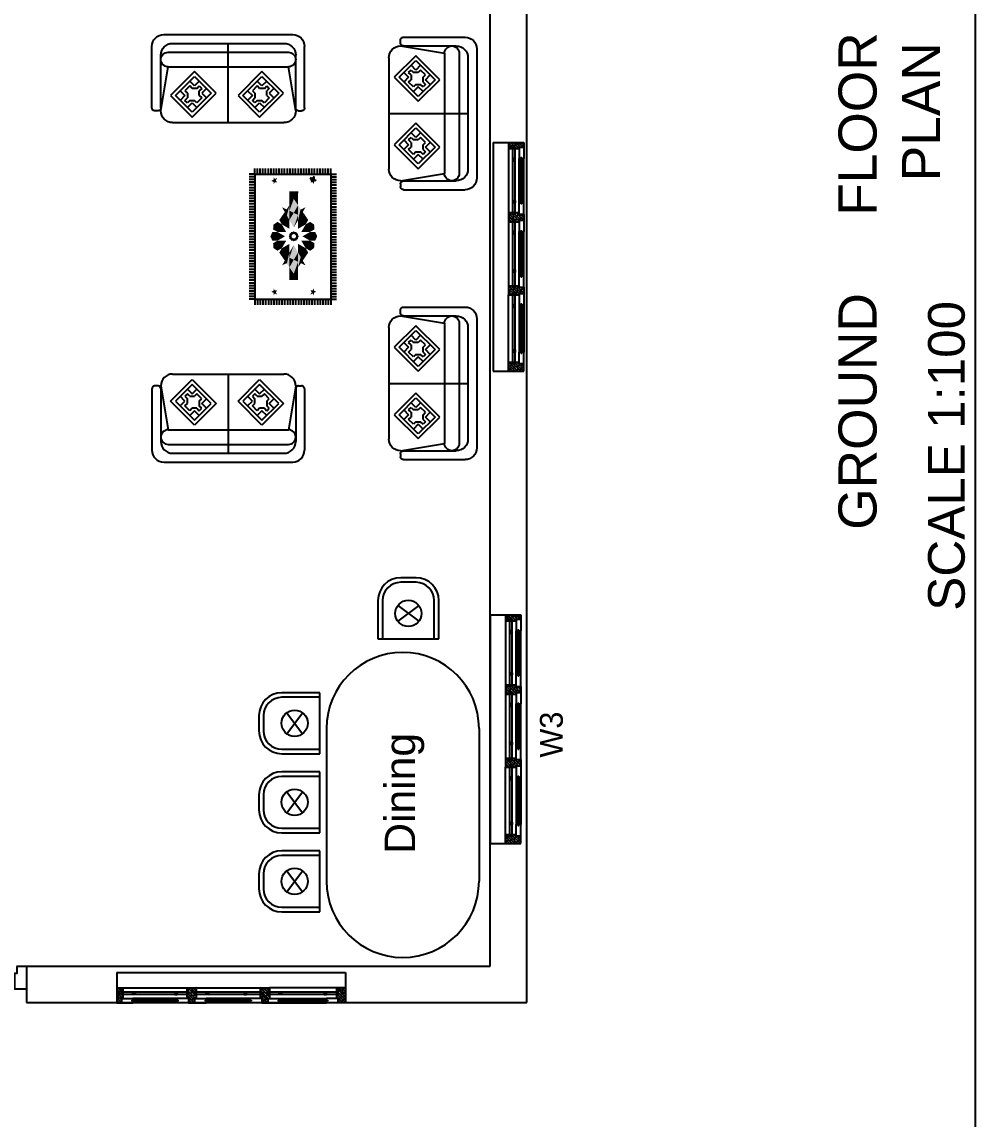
# Model space of a CAD drawing. Extents: x -4409 to 83729, y -39415 to 28842.
# Drawn here: x 13557 to 19807, y -33771 to -26578 of the extents above; entities that cross this region are included whole.
import ezdxf

# ---------------------------------------------------------------- set-up
doc = ezdxf.new("R2010")
doc.units = 0
doc.layers.get('0').update_dxf_attribs({"linetype": 'CONTINUOUS'})
for name, color, linetype in [('12_TEXT', 54, 'CONTINUOUS'), ('1_WALL', 7, 'CONTINUOUS'), ('4_JOINERY', 217, 'CONTINUOUS'), ('FUR', 47, 'CONTINUOUS'), ('FURN', 9, 'CONTINUOUS'), ('FURNITURE', 5, 'CONTINUOUS'), ('GROVE', 187, 'CONTINUOUS'), ('HATCH', 8, 'CONTINUOUS'), ('SSA_TEXT', 52, 'CONTINUOUS'), ('TEXT', 7, 'CONTINUOUS'), ('WALL', 1, 'CONTINUOUS'), ('WALLS', 2, 'CONTINUOUS'), ('WWW_CADBLOCKSFREE_COM', 7, 'CONTINUOUS')]:
    doc.layers.add(name, color=color, linetype=linetype)
doc.styles.add('1-100', font='txt', dxfattribs={"height": 24})
doc.styles.add('1TO50', font='arial.ttf', dxfattribs={"height": 125})
doc.styles.get("Standard").update_dxf_attribs({"font": 'arial.ttf'})

# ---------------------------------------------------------------- blocks, each defined once
blk = doc.blocks.new('*X55')
at = {"layer": 'SSA_TEXT', "linetype": 'CONTINUOUS', "style": '1TO50'}
for s, p in [('FLOOR', (19161.8, -27848.8)), ('PLAN', (19578.5, -27622.6)), ('GROUND', (19161.8, -29907.6))]:
    blk.add_text(s, height=250, rotation=90, dxfattribs=at).set_placement(p)
blk = doc.blocks.new('A$C2A1E377A')
at = {"layer": 'FURNITURE'}
for p, q in [((-0.5588, 0.762), (0.5588, 0.762)), ((-0.4826, 0.6858), (0.4826, 0.6858)), ((0, 0), (0, 0.6858)), ((-0.6604, 0.127), (-0.6604, 0.6604)), ((-0.5842, 0.127), (-0.5842, 0.5842)), ((-0.5207, 0.6096), (0.5207, 0.6096)), ((0.5842, 0.127), (0.5842, 0.5842)), ((0.6604, 0.127), (0.6604, 0.6604)), ((-0.5842, 0.1016), (-0.5207, 0.4826)), ((-0.5207, 0.4826), (0.5207, 0.4826)), ((0.5842, 0.1016), (0.5207, 0.4826)), ((-0.6096, 0.1016), (-0.635, 0.1016)), ((0.6096, 0.1016), (0.635, 0.1016)), ((-0.4826, 0), (0.4826, 0))]:
    blk.add_line(p, q, dxfattribs=at)
for points in [[(-0.6604, 0.6604), (-0.6584, 0.6802), (-0.6527, 0.6993), (-0.6433, 0.7168), (-0.6306, 0.7322), (-0.6152, 0.7449), (-0.5977, 0.7543), (-0.5786, 0.76), (-0.5588, 0.762)], [(0.5588, 0.762), (0.5786, 0.76), (0.5977, 0.7543), (0.6152, 0.7449), (0.6306, 0.7322), (0.6433, 0.7168), (0.6527, 0.6993), (0.6584, 0.6802), (0.6604, 0.6604)], [(-0.5842, 0.5842), (-0.5822, 0.604), (-0.5765, 0.6231), (-0.5671, 0.6406), (-0.5544, 0.656), (-0.539, 0.6687), (-0.5215, 0.6781), (-0.5024, 0.6838), (-0.4826, 0.6858)], [(0.4826, 0.6858), (0.5024, 0.6838), (0.5215, 0.6781), (0.539, 0.6687), (0.5544, 0.656), (0.5671, 0.6406), (0.5765, 0.6231), (0.5822, 0.604), (0.5842, 0.5842)], [(-0.5842, 0.5461), (-0.583, 0.5585), (-0.5794, 0.5704), (-0.5735, 0.5814), (-0.5656, 0.591), (-0.556, 0.5989), (-0.545, 0.6048), (-0.5331, 0.6084), (-0.5207, 0.6096)], [(0.5207, 0.6096), (0.5331, 0.6084), (0.545, 0.6048), (0.556, 0.5989), (0.5656, 0.591), (0.5735, 0.5814), (0.5794, 0.5704), (0.583, 0.5585), (0.5842, 0.5461)], [(-0.5207, 0.4826), (-0.5331, 0.4838), (-0.545, 0.4874), (-0.556, 0.4933), (-0.5656, 0.5012), (-0.5735, 0.5108), (-0.5794, 0.5218), (-0.583, 0.5337), (-0.5842, 0.5461)], [(0.5842, 0.5461), (0.583, 0.5337), (0.5794, 0.5218), (0.5735, 0.5108), (0.5656, 0.5012), (0.556, 0.4933), (0.545, 0.4874), (0.5331, 0.4838), (0.5207, 0.4826)], [(-0.635, 0.1016), (-0.64, 0.1021), (-0.6447, 0.1035), (-0.6491, 0.1059), (-0.653, 0.109), (-0.6561, 0.1129), (-0.6585, 0.1173), (-0.6599, 0.122), (-0.6604, 0.127)], [(-0.5842, 0.127), (-0.5847, 0.122), (-0.5861, 0.1173), (-0.5885, 0.1129), (-0.5916, 0.109), (-0.5955, 0.1059), (-0.5999, 0.1035), (-0.6046, 0.1021), (-0.6096, 0.1016)], [(-0.4826, 0), (-0.5024, 0.002), (-0.5215, 0.0077), (-0.539, 0.0171), (-0.5544, 0.0298), (-0.5671, 0.0452), (-0.5765, 0.0627), (-0.5822, 0.0818), (-0.5842, 0.1016)], [(0.5842, 0.1016), (0.5822, 0.0818), (0.5765, 0.0627), (0.5671, 0.0452), (0.5544, 0.0298), (0.539, 0.0171), (0.5215, 0.0077), (0.5024, 0.002), (0.4826, 0)], [(0.6096, 0.1016), (0.6046, 0.1021), (0.5999, 0.1035), (0.5955, 0.1059), (0.5916, 0.109), (0.5885, 0.1129), (0.5861, 0.1173), (0.5847, 0.122), (0.5842, 0.127)], [(0.6604, 0.127), (0.6599, 0.122), (0.6585, 0.1173), (0.6561, 0.1129), (0.653, 0.109), (0.6491, 0.1059), (0.6447, 0.1035), (0.64, 0.1021), (0.635, 0.1016)]]:
    blk.add_lwpolyline(points, dxfattribs=at)
blk = doc.blocks.new('A$C53E83560')
at = {"layer": 'FURN', "color": 39}
for p, q in [((-0.3335, 0.3172), (-0.375, 0.2757)), ((-0.3128, 0.2965), (-0.3335, 0.3172)), ((-0.2713, 0.2965), (-0.3128, 0.2965)), ((-0.2713, 0.2965), (-0.2505, 0.3172)), ((-0.2505, 0.3172), (-0.2298, 0.2965)), ((-0.2298, 0.2965), (-0.2505, 0.2757)), ((0.2507, 0.3172), (0.2092, 0.2757)), ((0.2714, 0.2965), (0.2507, 0.3172)), ((0.3129, 0.2965), (0.2714, 0.2965)), ((0.3129, 0.2965), (0.3337, 0.3172)), ((0.3337, 0.3172), (0.3544, 0.2965)), ((0.3544, 0.2965), (0.3337, 0.2757)), ((-0.375, 0.2757), (-0.3542, 0.255)), ((-0.375, 0.1928), (-0.3542, 0.2135)), ((-0.3542, 0.172), (-0.375, 0.1928)), ((-0.3542, 0.255), (-0.3542, 0.2135)), ((-0.3335, 0.1928), (-0.3542, 0.172)), ((-0.3335, 0.1928), (-0.292, 0.1928)), ((-0.2713, 0.172), (-0.292, 0.1928)), ((-0.2298, 0.2135), (-0.2713, 0.172)), ((-0.2505, 0.2342), (-0.2505, 0.2757)), ((-0.2505, 0.2342), (-0.2298, 0.2135)), ((0.2092, 0.2757), (0.23, 0.255)), ((0.2092, 0.1928), (0.23, 0.2135)), ((0.23, 0.172), (0.2092, 0.1928)), ((0.23, 0.255), (0.23, 0.2135)), ((0.2507, 0.1928), (0.23, 0.172)), ((0.2507, 0.1928), (0.2922, 0.1928)), ((0.3129, 0.172), (0.2922, 0.1928)), ((0.3544, 0.2135), (0.3129, 0.172)), ((0.3337, 0.2342), (0.3337, 0.2757)), ((0.3337, 0.2342), (0.3544, 0.2135))]:
    blk.add_line(p, q, dxfattribs=at)
at = {"layer": 'FURNITURE', "color": 39}
for p, q in [((-0.292, 0.4416), (-0.4994, 0.2342)), ((-0.1054, 0.255), (-0.292, 0.4416)), ((0.2922, 0.4416), (0.0848, 0.2342)), ((0.4788, 0.255), (0.2922, 0.4416)), ((-0.4994, 0.2342), (-0.3128, 0.0476)), ((-0.3128, 0.0476), (-0.1054, 0.255)), ((0.0848, 0.2342), (0.2714, 0.0476)), ((0.2714, 0.0476), (0.4788, 0.255))]:
    blk.add_line(p, q, dxfattribs=at)
at = {"layer": 'GROVE', "color": 39}
for p, q in [((-0.4579, 0.2342), (-0.292, 0.4002)), ((-0.292, 0.4002), (-0.1468, 0.255)), ((0.1263, 0.2342), (0.2922, 0.4002)), ((0.2922, 0.4002), (0.4374, 0.255)), ((-0.3128, 0.0891), (-0.4579, 0.2342)), ((-0.1468, 0.255), (-0.3128, 0.0891)), ((0.2714, 0.0891), (0.1263, 0.2342)), ((0.4374, 0.255), (0.2714, 0.0891))]:
    blk.add_line(p, q, dxfattribs=at)
at = {"layer": 'HATCH', "color": 39}
for p, q in [((-0.292, 0.3172), (-0.3335, 0.3587)), ((-0.2505, 0.3587), (-0.292, 0.3172)), ((-0.1883, 0.2965), (-0.2298, 0.255)), ((0.2922, 0.3172), (0.2507, 0.3587)), ((0.3337, 0.3587), (0.2922, 0.3172)), ((0.3959, 0.2965), (0.3544, 0.255)), ((-0.4165, 0.2757), (-0.375, 0.2342)), ((-0.375, 0.2342), (-0.4165, 0.1928)), ((-0.2298, 0.255), (-0.1883, 0.2135)), ((0.1677, 0.2757), (0.2092, 0.2342)), ((0.2092, 0.2342), (0.1677, 0.1928)), ((0.3544, 0.255), (0.3959, 0.2135)), ((-0.3542, 0.1305), (-0.3128, 0.172)), ((-0.3128, 0.172), (-0.2713, 0.1305)), ((0.23, 0.1305), (0.2714, 0.172)), ((0.2714, 0.172), (0.3129, 0.1305))]:
    blk.add_line(p, q, dxfattribs=at)
at = {"layer": 'HATCH', "rotation": 359.999999999987}
blk.add_blockref('A$C2A1E377A', (0, 0), dxfattribs=at)
blk = doc.blocks.new('*U76')
at = {"layer": 'FUR', "color": 184, "linetype": 'CONTINUOUS'}
for points in [[(0.25, 0.755), (0.25, 0.755), (0.25, 0.755)], [(0.25, 0.755), (0.25, 0.755), (0.269, 0.722)], [(0.269, 0.722), (0.25, 0.755), (0.269, 0.746)], [(0.3, 0.667), (0.283, 0.743), (0.3, 0.768)], [(0.269, 0.696), (0.25, 0.695), (0.269, 0.722)], [(0.269, 0.696), (0.269, 0.746), (0.281, 0.697)], [(0.281, 0.697), (0.269, 0.746), (0.281, 0.74)], [(0.283, 0.697), (0.281, 0.74), (0.283, 0.743)], [(0.281, 0.697), (0.281, 0.74), (0.283, 0.697)], [(0.283, 0.697), (0.283, 0.743), (0.3, 0.667)], [(0.3, 0.702), (0.3, 0.731), (0.33, 0.716)]]:
    blk.add_solid(points, dxfattribs=at)
blk = doc.blocks.new('*U77')
at = {"layer": 'FUR', "linetype": 'CONTINUOUS'}
for points in [[(-0.203, 0.014), (-0.258, 0.115), (-0.203, 0.152)], [(-0.203, 0.014), (-0.203, 0.152), (-0.202, 0.013)], [(-0.202, 0.013), (-0.203, 0.152), (-0.202, 0.152)], [(-0.202, 0.013), (-0.202, 0.152), (-0.142, 0.013)], [(-0.142, 0.013), (-0.202, 0.152), (-0.142, 0.117)], [(-0.258, 0.045), (-0.263, 0.048), (-0.258, 0.115)], [(-0.258, 0.045), (-0.258, 0.115), (-0.203, 0.014)], [(-0.142, 0.013), (-0.142, 0.117), (-0.082, 0.013)]]:
    blk.add_solid(points, dxfattribs=at)
blk = doc.blocks.new('*U78')
at = {"layer": 'FUR', "color": 208, "linetype": 'CONTINUOUS'}
for points in [[(-0.038, 0.38), (-0.038, 0.554), (-0.038, 0.381)], [(-0.038, 0.381), (-0.038, 0.554), (-0.038, 0.554)], [(-0.038, 0.381), (-0.038, 0.554), (0.022, 0.467)]]:
    blk.add_solid(points, dxfattribs=at)
blk = doc.blocks.new('*U79')
at = {"layer": 'FUR', "color": 184, "linetype": 'CONTINUOUS'}
for points in [[(-0.14, 0.353), (-0.14, 0.353), (-0.14, 0.353)], [(-0.14, 0.353), (-0.14, 0.353), (-0.102, 0.287)], [(-0.102, 0.287), (-0.14, 0.353), (-0.102, 0.335)], [(-0.102, 0.236), (-0.102, 0.335), (-0.078, 0.237)], [(-0.078, 0.237), (-0.102, 0.335), (-0.078, 0.323)], [(-0.073, 0.238), (-0.078, 0.323), (-0.073, 0.329)], [(-0.078, 0.237), (-0.078, 0.323), (-0.073, 0.238)], [(-0.038, 0.177), (-0.073, 0.329), (-0.038, 0.38)], [(-0.073, 0.238), (-0.073, 0.329), (-0.038, 0.177)], [(-0.038, 0.247), (-0.038, 0.304), (0.022, 0.276)], [(0.082, 0.247), (0.022, 0.276), (0.082, 0.304)], [(0.082, 0.177), (0.082, 0.38), (0.117, 0.238)], [(0.117, 0.238), (0.082, 0.38), (0.117, 0.329)], [(0.117, 0.238), (0.117, 0.329), (0.121, 0.237)], [(0.121, 0.237), (0.117, 0.329), (0.121, 0.323)], [(0.145, 0.236), (0.121, 0.323), (0.145, 0.335)], [(0.121, 0.237), (0.121, 0.323), (0.145, 0.236)], [(0.145, 0.287), (0.145, 0.335), (0.183, 0.353)], [(0.183, 0.353), (0.145, 0.335), (0.183, 0.353)], [(0.183, 0.353), (0.183, 0.353), (0.183, 0.353)], [(-0.102, 0.236), (-0.14, 0.233), (-0.102, 0.287)], [(0.145, 0.236), (0.145, 0.287), (0.183, 0.233)], [(-0.038, -0.474), (-0.073, -0.331), (-0.038, -0.271)], [(0.082, -0.474), (0.082, -0.271), (0.117, -0.423)], [(0.117, -0.423), (0.082, -0.271), (0.117, -0.331)], [(-0.102, -0.381), (-0.14, -0.326), (-0.102, -0.329)], [(-0.102, -0.428), (-0.14, -0.446), (-0.102, -0.381)], [(-0.14, -0.446), (-0.14, -0.446), (-0.102, -0.428)], [(-0.14, -0.446), (-0.14, -0.446), (-0.14, -0.446)], [(-0.102, -0.428), (-0.102, -0.329), (-0.078, -0.417)], [(-0.078, -0.417), (-0.102, -0.329), (-0.078, -0.331)], [(-0.078, -0.417), (-0.078, -0.331), (-0.073, -0.423)], [(-0.073, -0.423), (-0.078, -0.331), (-0.073, -0.331)], [(-0.073, -0.423), (-0.073, -0.331), (-0.038, -0.474)], [(-0.038, -0.398), (-0.038, -0.341), (0.022, -0.369)], [(0.082, -0.398), (0.022, -0.369), (0.082, -0.341)], [(0.117, -0.423), (0.117, -0.331), (0.121, -0.417)], [(0.121, -0.417), (0.117, -0.331), (0.121, -0.331)], [(0.145, -0.428), (0.121, -0.331), (0.145, -0.329)], [(0.121, -0.417), (0.121, -0.331), (0.145, -0.428)], [(0.145, -0.381), (0.145, -0.329), (0.183, -0.326)], [(0.145, -0.428), (0.145, -0.381), (0.183, -0.446)], [(0.183, -0.446), (0.145, -0.381), (0.183, -0.446)], [(0.183, -0.446), (0.183, -0.446), (0.183, -0.446)]]:
    blk.add_solid(points, dxfattribs=at)
blk = doc.blocks.new('*U80')
at = {"layer": 'FUR', "color": 39, "linetype": 'CONTINUOUS'}
for points in [[(0.022, 0.276), (-0.038, 0.38), (0.022, 0.467)], [(0.022, 0.276), (0.022, 0.467), (0.082, 0.304)], [(0.082, 0.304), (0.022, 0.467), (0.082, 0.38)], [(-0.038, 0.304), (-0.038, 0.38), (0.022, 0.276)]]:
    blk.add_solid(points, dxfattribs=at)
blk = doc.blocks.new('*U81')
at = {"layer": 'FUR', "color": 39, "linetype": 'CONTINUOUS'}
for points in [[(0.022, 0.073), (-0.038, 0.247), (0.022, 0.276)], [(-0.038, 0.177), (-0.038, 0.247), (0.022, 0.073)], [(0.022, 0.073), (0.022, 0.276), (0.082, 0.177)], [(0.082, 0.177), (0.022, 0.276), (0.082, 0.247)]]:
    blk.add_solid(points, dxfattribs=at)
blk = doc.blocks.new('*U82')
at = {"layer": 'FUR', "color": 208, "linetype": 'CONTINUOUS'}
for points in [[(0.081, 0.381), (0.022, 0.467), (0.081, 0.554)], [(0.081, 0.381), (0.081, 0.554), (0.082, 0.38)], [(0.082, 0.38), (0.081, 0.554), (0.082, 0.554)]]:
    blk.add_solid(points, dxfattribs=at)
blk = doc.blocks.new('*U83')
at = {"layer": 'FUR', "color": 39, "linetype": 'CONTINUOUS'}
for points in [[(0.022, 0.467), (-0.038, 0.554), (0.022, 0.554)], [(0.022, 0.467), (0.022, 0.554), (0.081, 0.554)]]:
    blk.add_solid(points, dxfattribs=at)
blk = doc.blocks.new('*U84')
at = {"layer": 'FUR', "color": 184, "linetype": 'CONTINUOUS'}
for points in [[(-0.257, 0.667), (-0.257, 0.768), (-0.24, 0.697)], [(-0.24, 0.697), (-0.257, 0.768), (-0.24, 0.743)], [(-0.225, 0.722), (-0.225, 0.746), (-0.207, 0.755)], [(-0.207, 0.755), (-0.225, 0.746), (-0.207, 0.755)], [(-0.207, 0.755), (-0.207, 0.755), (-0.207, 0.755)], [(-0.257, 0.702), (-0.287, 0.716), (-0.257, 0.731)], [(-0.24, 0.697), (-0.24, 0.743), (-0.238, 0.697)], [(-0.238, 0.697), (-0.24, 0.743), (-0.238, 0.74)], [(-0.225, 0.696), (-0.238, 0.74), (-0.225, 0.746)], [(-0.238, 0.697), (-0.238, 0.74), (-0.225, 0.696)], [(-0.225, 0.696), (-0.225, 0.722), (-0.207, 0.695)]]:
    blk.add_solid(points, dxfattribs=at)
blk = doc.blocks.new('*U85')
at = {"layer": 'FUR', "color": 25, "linetype": 'CONTINUOUS'}
for points in [[(-0.272, -0.107), (-0.301, -0.047), (-0.272, 0.013)], [(-0.272, -0.107), (-0.272, 0.013), (-0.202, -0.107)], [(-0.202, -0.107), (-0.272, 0.013), (-0.202, 0.013)], [(-0.202, -0.107), (-0.202, 0.013), (-0.098, -0.047)]]:
    blk.add_solid(points, dxfattribs=at)
blk = doc.blocks.new('*U86')
at = {"layer": 'FUR', "color": 25, "linetype": 'CONTINUOUS'}
for points in [[(-0.142, 0.117), (-0.177, 0.178), (-0.142, 0.229)], [(-0.14, 0.116), (-0.142, 0.229), (-0.14, 0.233)], [(-0.142, 0.117), (-0.142, 0.229), (-0.14, 0.116)], [(-0.073, 0.077), (-0.14, 0.233), (-0.073, 0.238)], [(-0.14, 0.116), (-0.14, 0.233), (-0.073, 0.077)], [(-0.073, 0.077), (-0.073, 0.238), (-0.038, 0.057)], [(-0.038, 0.057), (-0.073, 0.238), (-0.038, 0.177)]]:
    blk.add_solid(points, dxfattribs=at)
blk = doc.blocks.new('*U87')
at = {"layer": 'FUR', "linetype": 'CONTINUOUS'}
for points in [[(0.186, -0.211), (0.126, -0.107), (0.186, -0.107)], [(0.186, -0.211), (0.186, -0.107), (0.246, -0.245)], [(0.246, -0.245), (0.186, -0.107), (0.246, -0.107)], [(0.246, -0.245), (0.246, -0.107), (0.246, -0.246)], [(0.246, -0.246), (0.246, -0.107), (0.246, -0.107)], [(0.246, -0.246), (0.246, -0.107), (0.301, -0.208)], [(0.301, -0.208), (0.246, -0.107), (0.301, -0.139)], [(0.301, -0.208), (0.301, -0.139), (0.306, -0.142)]]:
    blk.add_solid(points, dxfattribs=at)
blk = doc.blocks.new('*U88')
at = {"layer": 'FUR', "linetype": 'CONTINUOUS'}
for points in [[(0.246, 0.013), (0.186, 0.117), (0.246, 0.152)], [(0.246, 0.013), (0.246, 0.152), (0.246, 0.014)], [(0.246, 0.014), (0.246, 0.152), (0.246, 0.152)], [(0.246, 0.014), (0.246, 0.152), (0.301, 0.045)], [(0.301, 0.045), (0.246, 0.152), (0.301, 0.115)], [(0.186, 0.013), (0.126, 0.013), (0.186, 0.117)], [(0.186, 0.013), (0.186, 0.117), (0.246, 0.013)], [(0.301, 0.045), (0.301, 0.115), (0.306, 0.048)]]:
    blk.add_solid(points, dxfattribs=at)
blk = doc.blocks.new('*U89')
at = {"layer": 'FUR', "linetype": 'CONTINUOUS'}
for points in [[(-0.258, -0.208), (-0.263, -0.142), (-0.258, -0.139)], [(-0.203, -0.246), (-0.258, -0.139), (-0.203, -0.107)], [(-0.258, -0.208), (-0.258, -0.139), (-0.203, -0.246)], [(-0.203, -0.246), (-0.203, -0.107), (-0.202, -0.245)], [(-0.202, -0.245), (-0.203, -0.107), (-0.202, -0.107)], [(-0.202, -0.245), (-0.202, -0.107), (-0.142, -0.211)], [(-0.142, -0.211), (-0.202, -0.107), (-0.142, -0.107)], [(-0.142, -0.211), (-0.142, -0.107), (-0.082, -0.107)]]:
    blk.add_solid(points, dxfattribs=at)
blk = doc.blocks.new('*U90')
at = {"layer": 'FUR', "color": 208, "linetype": 'CONTINUOUS'}
for points in [[(-0.038, -0.648), (-0.038, -0.474), (-0.038, -0.648)], [(-0.038, -0.648), (-0.038, -0.474), (-0.038, -0.474)], [(-0.038, -0.648), (-0.038, -0.474), (0.022, -0.561)]]:
    blk.add_solid(points, dxfattribs=at)
blk = doc.blocks.new('*U91')
at = {"layer": 'FUR', "color": 39, "linetype": 'CONTINUOUS'}
for points in [[(0.022, -0.561), (-0.038, -0.398), (0.022, -0.369)], [(-0.038, -0.474), (-0.038, -0.398), (0.022, -0.561)], [(0.022, -0.561), (0.022, -0.369), (0.082, -0.474)], [(0.082, -0.474), (0.022, -0.369), (0.082, -0.398)]]:
    blk.add_solid(points, dxfattribs=at)
blk = doc.blocks.new('*U92')
at = {"layer": 'FUR', "color": 39, "linetype": 'CONTINUOUS'}
for points in [[(0.022, -0.369), (-0.038, -0.271), (0.022, -0.167)], [(-0.038, -0.341), (-0.038, -0.271), (0.022, -0.369)], [(0.022, -0.369), (0.022, -0.167), (0.082, -0.341)], [(0.082, -0.341), (0.022, -0.167), (0.082, -0.271)]]:
    blk.add_solid(points, dxfattribs=at)
blk = doc.blocks.new('*U93')
at = {"layer": 'FUR', "color": 184, "linetype": 'CONTINUOUS'}
for points in [[(-0.013, -0.107), (-0.022, -0.003), (-0.013, 0.013)], [(-0.013, -0.107), (-0.013, 0.013), (-0.008, -0.107)], [(-0.008, -0.107), (-0.013, 0.013), (-0.008, 0.013)], [(-0.008, -0.047), (-0.008, 0.013), (-0.008, -0.041)], [(-0.008, -0.041), (-0.008, 0.013), (-0.008, 0.013)], [(-0.008, -0.041), (-0.008, 0.013), (-0.006, -0.035)], [(-0.006, -0.035), (-0.008, 0.013), (-0.006, 0.013)], [(-0.006, -0.035), (-0.006, 0.013), (-0.003, -0.03)], [(-0.003, -0.03), (-0.006, 0.013), (-0.003, 0.013)], [(-0.003, -0.03), (-0.003, 0.013), (0, -0.026)], [(0, -0.026), (-0.003, 0.013), (0, 0.013)], [(0, -0.026), (0, 0.013), (0.005, -0.022)], [(0.005, -0.022), (0, 0.013), (0.005, 0.013)], [(0.005, -0.022), (0.005, 0.013), (0.006, -0.022)], [(0.006, -0.022), (0.005, 0.013), (0.006, 0.013)], [(0.01, -0.019), (0.006, 0.013), (0.01, 0.016)], [(0.006, -0.022), (0.006, 0.013), (0.01, -0.019)], [(0.016, -0.017), (0.01, 0.016), (0.016, 0.019)], [(0.01, -0.019), (0.01, 0.016), (0.016, -0.017)], [(0.022, -0.017), (0.016, 0.019), (0.022, 0.023)], [(0.016, -0.017), (0.016, 0.019), (0.022, -0.017)], [(0.022, -0.017), (0.022, 0.023), (0.027, -0.017)], [(0.027, -0.017), (0.022, 0.023), (0.027, 0.019)], [(0.027, -0.017), (0.027, 0.019), (0.033, -0.019)], [(0.033, -0.019), (0.027, 0.019), (0.033, 0.016)], [(0.033, -0.019), (0.033, 0.016), (0.038, -0.022)], [(0.038, -0.022), (0.033, 0.016), (0.038, 0.013)], [(0.038, -0.022), (0.038, 0.013), (0.038, -0.022)], [(0.038, -0.022), (0.038, 0.013), (0.038, 0.013)], [(0.038, -0.022), (0.038, 0.013), (0.043, -0.026)], [(0.043, -0.026), (0.038, 0.013), (0.043, 0.013)], [(0.043, -0.026), (0.043, 0.013), (0.047, -0.03)], [(0.047, -0.03), (0.043, 0.013), (0.047, 0.013)], [(0.047, -0.03), (0.047, 0.013), (0.049, -0.035)], [(0.049, -0.035), (0.047, 0.013), (0.049, 0.013)], [(0.049, -0.035), (0.049, 0.013), (0.051, -0.041)], [(0.051, -0.041), (0.049, 0.013), (0.051, 0.013)], [(0.051, -0.041), (0.051, 0.013), (0.052, -0.047)], [(0.052, -0.047), (0.051, 0.013), (0.052, 0.013)], [(0.052, -0.107), (0.052, 0.013), (0.056, -0.107)], [(0.056, -0.107), (0.052, 0.013), (0.056, 0.013)], [(0.056, -0.107), (0.056, 0.013), (0.066, -0.091)], [(0.066, -0.091), (0.056, 0.013), (0.066, -0.003)], [(-0.038, -0.063), (-0.048, -0.047), (-0.038, -0.031)], [(-0.022, -0.091), (-0.038, -0.012), (-0.022, -0.003)], [(-0.038, -0.081), (-0.038, -0.012), (-0.022, -0.091)], [(-0.022, -0.091), (-0.022, -0.003), (-0.013, -0.107)], [(-0.008, -0.107), (-0.008, -0.047), (-0.008, -0.107)], [(-0.008, -0.107), (-0.008, -0.047), (-0.008, -0.053)], [(-0.008, -0.107), (-0.008, -0.053), (-0.006, -0.107)], [(-0.006, -0.107), (-0.008, -0.053), (-0.006, -0.058)], [(-0.006, -0.107), (-0.006, -0.058), (-0.003, -0.107)], [(-0.003, -0.107), (-0.006, -0.058), (-0.003, -0.063)], [(-0.003, -0.107), (-0.003, -0.063), (0, -0.107)], [(0, -0.107), (-0.003, -0.063), (0, -0.068)], [(0, -0.107), (0, -0.068), (0.005, -0.107)], [(0.005, -0.107), (0, -0.068), (0.005, -0.072)], [(0.005, -0.107), (0.005, -0.072), (0.006, -0.107)], [(0.006, -0.107), (0.005, -0.072), (0.006, -0.072)], [(0.006, -0.107), (0.006, -0.072), (0.01, -0.109)], [(0.01, -0.109), (0.006, -0.072), (0.01, -0.074)], [(0.01, -0.109), (0.01, -0.074), (0.016, -0.113)], [(0.016, -0.113), (0.01, -0.074), (0.016, -0.076)], [(0.016, -0.113), (0.016, -0.076), (0.022, -0.116)], [(0.022, -0.116), (0.016, -0.076), (0.022, -0.077)], [(0.027, -0.113), (0.022, -0.077), (0.027, -0.076)], [(0.022, -0.116), (0.022, -0.077), (0.027, -0.113)], [(0.033, -0.109), (0.027, -0.076), (0.033, -0.074)], [(0.027, -0.113), (0.027, -0.076), (0.033, -0.109)], [(0.038, -0.107), (0.033, -0.074), (0.038, -0.072)], [(0.033, -0.109), (0.033, -0.074), (0.038, -0.107)], [(0.043, -0.107), (0.038, -0.072), (0.043, -0.068)], [(0.038, -0.107), (0.038, -0.072), (0.038, -0.107)], [(0.038, -0.107), (0.038, -0.072), (0.038, -0.072)], [(0.038, -0.107), (0.038, -0.072), (0.043, -0.107)], [(0.047, -0.107), (0.043, -0.068), (0.047, -0.063)], [(0.043, -0.107), (0.043, -0.068), (0.047, -0.107)], [(0.049, -0.107), (0.047, -0.063), (0.049, -0.058)], [(0.047, -0.107), (0.047, -0.063), (0.049, -0.107)], [(0.051, -0.107), (0.049, -0.058), (0.051, -0.053)], [(0.049, -0.107), (0.049, -0.058), (0.051, -0.107)], [(0.052, -0.107), (0.051, -0.053), (0.052, -0.047)], [(0.051, -0.107), (0.051, -0.053), (0.052, -0.107)], [(0.066, -0.091), (0.066, -0.003), (0.082, -0.081)], [(0.082, -0.081), (0.066, -0.003), (0.082, -0.012)], [(0.082, -0.063), (0.082, -0.031), (0.091, -0.047)]]:
    blk.add_solid(points, dxfattribs=at)
blk = doc.blocks.new('*U94')
at = {"layer": 'FUR', "color": 25, "linetype": 'CONTINUOUS'}
for points in [[(0.082, -0.271), (0.082, -0.151), (0.117, -0.331)], [(0.117, -0.331), (0.082, -0.151), (0.117, -0.171)], [(0.117, -0.331), (0.117, -0.171), (0.183, -0.326)], [(0.183, -0.326), (0.117, -0.171), (0.183, -0.209)], [(0.183, -0.326), (0.183, -0.209), (0.186, -0.322)], [(0.186, -0.322), (0.183, -0.209), (0.186, -0.211)], [(0.186, -0.322), (0.186, -0.211), (0.221, -0.271)]]:
    blk.add_solid(points, dxfattribs=at)
blk = doc.blocks.new('*U95')
at = {"layer": 'FUR', "color": 25, "linetype": 'CONTINUOUS'}
for points in [[(-0.038, -0.271), (-0.073, -0.171), (-0.038, -0.151)], [(-0.142, -0.322), (-0.177, -0.271), (-0.142, -0.211)], [(-0.14, -0.326), (-0.142, -0.211), (-0.14, -0.209)], [(-0.142, -0.322), (-0.142, -0.211), (-0.14, -0.326)], [(-0.073, -0.331), (-0.14, -0.209), (-0.073, -0.171)], [(-0.14, -0.326), (-0.14, -0.209), (-0.073, -0.331)], [(-0.073, -0.331), (-0.073, -0.171), (-0.038, -0.271)]]:
    blk.add_solid(points, dxfattribs=at)
blk = doc.blocks.new('*U96')
at = {"layer": 'FUR', "color": 25, "linetype": 'CONTINUOUS'}
for points in [[(0.246, -0.107), (0.142, -0.047), (0.246, 0.013)], [(0.246, -0.107), (0.246, 0.013), (0.316, -0.107)], [(0.316, -0.107), (0.246, 0.013), (0.316, 0.013)], [(0.316, -0.107), (0.316, 0.013), (0.344, -0.047)]]:
    blk.add_solid(points, dxfattribs=at)
blk = doc.blocks.new('*U97')
at = {"layer": 'FUR', "color": 25, "linetype": 'CONTINUOUS'}
for points in [[(0.117, 0.077), (0.082, 0.177), (0.117, 0.238)], [(0.082, 0.057), (0.082, 0.177), (0.117, 0.077)], [(0.117, 0.077), (0.117, 0.238), (0.183, 0.116)], [(0.183, 0.116), (0.117, 0.238), (0.183, 0.233)], [(0.183, 0.116), (0.183, 0.233), (0.186, 0.117)], [(0.186, 0.117), (0.183, 0.233), (0.186, 0.229)], [(0.186, 0.117), (0.186, 0.229), (0.221, 0.178)]]:
    blk.add_solid(points, dxfattribs=at)
blk = doc.blocks.new('*U98')
at = {"layer": 'FUR', "color": 39, "linetype": 'CONTINUOUS'}
for points in [[(0.022, -0.648), (-0.038, -0.648), (0.022, -0.561)], [(0.022, -0.648), (0.022, -0.561), (0.081, -0.648)]]:
    blk.add_solid(points, dxfattribs=at)
blk = doc.blocks.new('*U99')
at = {"layer": 'FUR', "color": 208, "linetype": 'CONTINUOUS'}
for points in [[(0.081, -0.648), (0.022, -0.561), (0.081, -0.474)], [(0.081, -0.648), (0.081, -0.474), (0.082, -0.648)], [(0.082, -0.648), (0.081, -0.474), (0.082, -0.474)]]:
    blk.add_solid(points, dxfattribs=at)
blk = doc.blocks.new('*U100')
at = {"layer": 'FUR', "color": 184, "linetype": 'CONTINUOUS'}
for points in [[(-0.257, -0.824), (-0.287, -0.809), (-0.257, -0.795)], [(-0.257, -0.861), (-0.257, -0.76), (-0.24, -0.836)], [(-0.24, -0.836), (-0.257, -0.76), (-0.24, -0.79)], [(-0.24, -0.836), (-0.24, -0.79), (-0.238, -0.833)], [(-0.238, -0.833), (-0.24, -0.79), (-0.238, -0.79)], [(-0.225, -0.839), (-0.238, -0.79), (-0.225, -0.789)], [(-0.238, -0.833), (-0.238, -0.79), (-0.225, -0.839)], [(-0.225, -0.815), (-0.225, -0.789), (-0.207, -0.788)], [(-0.225, -0.839), (-0.225, -0.815), (-0.207, -0.848)], [(-0.207, -0.848), (-0.225, -0.815), (-0.207, -0.848)], [(-0.207, -0.848), (-0.207, -0.848), (-0.207, -0.848)]]:
    blk.add_solid(points, dxfattribs=at)
blk = doc.blocks.new('*U101')
at = {"layer": 'FUR', "color": 184, "linetype": 'CONTINUOUS'}
for points in [[(0.269, -0.816), (0.25, -0.788), (0.269, -0.79)], [(0.269, -0.839), (0.25, -0.848), (0.269, -0.816)], [(0.25, -0.848), (0.25, -0.848), (0.269, -0.839)], [(0.25, -0.848), (0.25, -0.848), (0.25, -0.848)], [(0.269, -0.839), (0.269, -0.79), (0.281, -0.833)], [(0.281, -0.833), (0.269, -0.79), (0.281, -0.791)], [(0.281, -0.833), (0.281, -0.791), (0.283, -0.836)], [(0.283, -0.836), (0.281, -0.791), (0.283, -0.791)], [(0.3, -0.862), (0.283, -0.791), (0.3, -0.76)], [(0.283, -0.836), (0.283, -0.791), (0.3, -0.862)], [(0.3, -0.824), (0.3, -0.795), (0.33, -0.81)]]:
    blk.add_solid(points, dxfattribs=at)
blk = doc.blocks.new('A$C6F7D4C5F')
at = {"layer": 'FUR'}
for p, q in [((-0.49, 0.81), (-0.565, 0.81)), ((-0.49, 0.772), (-0.565, 0.772)), ((-0.49, 0.81), (-0.49, 0.884)), ((-0.453, 0.81), (-0.453, 0.884)), ((-0.415, 0.81), (-0.415, 0.884)), ((-0.378, 0.81), (-0.378, 0.884)), ((-0.34, 0.81), (-0.34, 0.884)), ((-0.303, 0.81), (-0.303, 0.884)), ((-0.265, 0.81), (-0.265, 0.884)), ((-0.26, 0.728), (-0.261, 0.775)), ((-0.261, 0.775), (-0.235, 0.742)), ((-0.235, 0.742), (-0.206, 0.759)), ((-0.228, 0.81), (-0.228, 0.884)), ((-0.206, 0.759), (-0.225, 0.722)), ((-0.19, 0.81), (-0.19, 0.884)), ((-0.153, 0.81), (-0.153, 0.884)), ((-0.116, 0.81), (-0.116, 0.884)), ((-0.078, 0.81), (-0.078, 0.884)), ((-0.041, 0.81), (-0.041, 0.884)), ((-0.003, 0.81), (-0.003, 0.884)), ((0.034, 0.81), (0.034, 0.884)), ((0.072, 0.81), (0.072, 0.884)), ((0.109, 0.81), (0.109, 0.884)), ((0.147, 0.81), (0.147, 0.884)), ((0.184, 0.81), (0.184, 0.884)), ((0.222, 0.81), (0.222, 0.884)), ((0.259, 0.81), (0.259, 0.884)), ((0.296, 0.81), (0.296, 0.884)), ((0.334, 0.81), (0.334, 0.884)), ((0.371, 0.81), (0.371, 0.884)), ((0.409, 0.81), (0.409, 0.884)), ((0.446, 0.81), (0.446, 0.884)), ((0.484, 0.81), (0.484, 0.884)), ((0.521, 0.81), (0.521, 0.884)), ((0.559, 0.81), (0.559, 0.884)), ((0.559, 0.81), (0.634, 0.81)), ((0.559, 0.772), (0.634, 0.772)), ((-0.49, 0.735), (-0.565, 0.735)), ((-0.49, 0.697), (-0.565, 0.697)), ((-0.49, 0.66), (-0.565, 0.66)), ((-0.49, 0.622), (-0.565, 0.622)), ((-0.286, 0.716), (-0.26, 0.728)), ((0.559, 0.735), (0.634, 0.735)), ((0.559, 0.697), (0.634, 0.697)), ((0.559, 0.66), (0.634, 0.66)), ((0.559, 0.622), (0.634, 0.622)), ((-0.49, 0.585), (-0.565, 0.585)), ((-0.49, 0.547), (-0.565, 0.547)), ((-0.49, 0.51), (-0.565, 0.51)), ((-0.49, 0.472), (-0.565, 0.472)), ((-0.038, 0.554), (0.082, 0.554)), ((0.559, 0.585), (0.634, 0.585)), ((0.559, 0.547), (0.634, 0.547)), ((0.559, 0.51), (0.634, 0.51)), ((0.559, 0.472), (0.634, 0.472)), ((-0.49, 0.435), (-0.565, 0.435)), ((-0.49, 0.398), (-0.565, 0.398)), ((-0.49, 0.36), (-0.565, 0.36)), ((-0.49, 0.323), (-0.565, 0.323)), ((0.559, 0.435), (0.634, 0.435)), ((0.559, 0.398), (0.634, 0.398)), ((0.559, 0.36), (0.634, 0.36)), ((0.559, 0.323), (0.634, 0.323)), ((-0.49, 0.285), (-0.565, 0.285)), ((-0.49, 0.248), (-0.565, 0.248)), ((-0.49, 0.21), (-0.565, 0.21)), ((-0.49, 0.173), (-0.565, 0.173)), ((0.559, 0.285), (0.634, 0.285)), ((0.559, 0.248), (0.634, 0.248)), ((0.559, 0.21), (0.634, 0.21)), ((0.559, 0.173), (0.634, 0.173)), ((-0.49, 0.135), (-0.565, 0.135)), ((-0.49, 0.098), (-0.565, 0.098)), ((-0.49, 0.06), (-0.565, 0.06)), ((-0.49, 0.023), (-0.565, 0.023)), ((0.559, 0.135), (0.634, 0.135)), ((0.559, 0.098), (0.634, 0.098)), ((0.559, 0.06), (0.634, 0.06)), ((0.559, 0.023), (0.634, 0.023)), ((-0.49, -0.014), (-0.565, -0.014)), ((-0.49, -0.052), (-0.565, -0.052)), ((-0.49, -0.089), (-0.565, -0.089)), ((-0.49, -0.127), (-0.565, -0.127)), ((0.559, -0.014), (0.634, -0.014)), ((0.559, -0.052), (0.634, -0.052)), ((0.559, -0.089), (0.634, -0.089)), ((0.559, -0.127), (0.634, -0.127)), ((-0.49, -0.164), (-0.565, -0.164)), ((-0.49, -0.202), (-0.565, -0.202)), ((-0.49, -0.239), (-0.565, -0.239)), ((-0.49, -0.277), (-0.565, -0.277)), ((0.559, -0.164), (0.634, -0.164)), ((0.559, -0.202), (0.634, -0.202)), ((0.559, -0.239), (0.634, -0.239)), ((0.559, -0.277), (0.634, -0.277)), ((-0.49, -0.314), (-0.565, -0.314)), ((-0.49, -0.351), (-0.565, -0.351)), ((-0.49, -0.389), (-0.565, -0.389)), ((-0.49, -0.426), (-0.565, -0.426)), ((0.559, -0.314), (0.634, -0.314)), ((0.559, -0.351), (0.634, -0.351)), ((0.559, -0.389), (0.634, -0.389)), ((0.559, -0.426), (0.634, -0.426)), ((-0.49, -0.464), (-0.565, -0.464)), ((-0.49, -0.501), (-0.565, -0.501)), ((-0.49, -0.539), (-0.565, -0.539)), ((-0.49, -0.576), (-0.565, -0.576)), ((0.559, -0.464), (0.634, -0.464)), ((0.559, -0.501), (0.634, -0.501)), ((0.559, -0.539), (0.634, -0.539)), ((0.559, -0.576), (0.634, -0.576)), ((-0.49, -0.614), (-0.565, -0.614)), ((-0.49, -0.651), (-0.565, -0.651)), ((-0.49, -0.689), (-0.565, -0.689)), ((-0.49, -0.726), (-0.565, -0.726)), ((0.559, -0.614), (0.634, -0.614)), ((0.559, -0.651), (0.634, -0.651)), ((0.559, -0.689), (0.634, -0.689)), ((0.559, -0.726), (0.634, -0.726)), ((-0.49, -0.763), (-0.565, -0.763)), ((-0.49, -0.801), (-0.565, -0.801)), ((-0.49, -0.838), (-0.565, -0.838)), ((-0.49, -0.876), (-0.565, -0.876)), ((0.559, -0.763), (0.634, -0.763)), ((0.559, -0.801), (0.634, -0.801)), ((0.559, -0.838), (0.634, -0.838)), ((0.559, -0.876), (0.634, -0.876)), ((-0.49, -0.913), (-0.565, -0.913)), ((-0.49, -0.913), (-0.49, -0.988)), ((-0.453, -0.913), (-0.453, -0.988)), ((-0.415, -0.913), (-0.415, -0.988)), ((-0.378, -0.913), (-0.378, -0.988)), ((-0.34, -0.913), (-0.34, -0.988)), ((-0.303, -0.913), (-0.303, -0.988)), ((-0.265, -0.913), (-0.265, -0.988)), ((-0.228, -0.913), (-0.228, -0.988)), ((-0.19, -0.913), (-0.19, -0.988)), ((-0.153, -0.913), (-0.153, -0.988)), ((-0.116, -0.913), (-0.116, -0.988)), ((-0.078, -0.913), (-0.078, -0.988)), ((-0.041, -0.913), (-0.041, -0.988)), ((-0.003, -0.913), (-0.003, -0.988)), ((0.034, -0.913), (0.034, -0.988)), ((0.072, -0.913), (0.072, -0.988)), ((0.109, -0.913), (0.109, -0.988)), ((0.147, -0.913), (0.147, -0.988)), ((0.184, -0.913), (0.184, -0.988)), ((0.222, -0.913), (0.222, -0.988)), ((0.259, -0.913), (0.259, -0.988)), ((0.296, -0.913), (0.296, -0.988)), ((0.334, -0.913), (0.334, -0.988)), ((0.371, -0.913), (0.371, -0.988)), ((0.409, -0.913), (0.409, -0.988)), ((0.446, -0.913), (0.446, -0.988)), ((0.484, -0.913), (0.484, -0.988)), ((0.521, -0.913), (0.521, -0.988)), ((0.559, -0.913), (0.634, -0.913)), ((0.559, -0.913), (0.559, -0.988))]:
    blk.add_line(p, q, dxfattribs=at)
at = {"layer": 'FUR', "color": 220}
for p, q in [((0.559, 0.81), (-0.49, 0.81)), ((-0.49, 0.81), (-0.49, -0.913)), ((0.559, 0.81), (0.559, -0.913)), ((0.559, -0.913), (-0.49, -0.913))]:
    blk.add_line(p, q, dxfattribs=at)
at = {"layer": 'FUR', "color": 184}
for name in ['*U84', '*U76', '*U79', '*U93', '*U100', '*U101']:
    blk.add_blockref(name, (0, 0), dxfattribs=at)
at = {"layer": 'FUR', "color": 208}
for name in ['*U78', '*U82', '*U90', '*U99']:
    blk.add_blockref(name, (0, 0), dxfattribs=at)
at = {"layer": 'FUR', "color": 39}
for name in ['*U83', '*U80', '*U81', '*U92', '*U91', '*U98']:
    blk.add_blockref(name, (0, 0), dxfattribs=at)
at = {"layer": 'FUR'}
for name in ['*U77', '*U88', '*U89', '*U87']:
    blk.add_blockref(name, (0, 0), dxfattribs=at)
at = {"layer": 'FUR', "color": 25}
for name in ['*U86', '*U97', '*U85', '*U96', '*U95', '*U94']:
    blk.add_blockref(name, (0, 0), dxfattribs=at)
blk = doc.blocks.new('ER5T')
at = {"layer": '4_JOINERY', "color": 150}
for p, q in [((169.14, -27.44), (19.14, -27.44)), ((19.14, -27.44), (19.14, -47.44)), ((169.14, -27.44), (169.14, -47.44)), ((19.14, -37.44), (25.14, -37.44)), ((19.14, -37.44), (69.14, -37.44)), ((19.14, -38.24), (19.94, -37.44)), ((19.14, -40.04), (21.74, -37.44)), ((19.14, -41.83), (23.53, -37.44)), ((19.14, -37.44), (19.14, -47.44)), ((19.14, -43.63), (25.14, -37.63)), ((19.14, -38.68), (19.37, -38.91)), ((19.14, -45.43), (25.14, -39.43)), ((19.14, -40.47), (20.27, -41.6)), ((19.14, -47.22), (24.47, -41.88)), ((19.14, -42.27), (21.16, -44.3)), ((19.82, -37.56), (22.06, -39.81)), ((20.72, -40.25), (22.96, -42.5)), ((20.72, -47.44), (25.14, -43.02)), ((21.61, -42.95), (23.86, -45.19)), ((22.51, -38.46), (24.44, -40.38)), ((23.29, -37.44), (23.86, -38.01)), ((23.41, -41.15), (25.14, -42.88)), ((24.28, -40.38), (69.99, -40.38)), ((24.28, -40.38), (24.28, -41.88)), ((24.28, -41.88), (69.99, -41.88)), ((25.08, -37.44), (25.14, -37.49)), ((25.14, -37.44), (25.14, -44.44)), ((31.64, -41.8), (33.05, -40.38)), ((31.64, -41.35), (32.61, -40.38)), ((31.64, -40.91), (32.16, -40.38)), ((31.64, -40.47), (31.72, -40.38)), ((31.64, -40.38), (33.14, -40.38)), ((31.64, -41.88), (31.64, -40.38)), ((33.14, -41.88), (31.64, -41.88)), ((31.99, -41.88), (33.14, -40.74)), ((32.43, -41.88), (33.14, -41.18)), ((32.87, -41.88), (33.14, -41.62)), ((33.14, -40.38), (33.14, -41.88)), ((62.64, -40.38), (61.14, -40.38)), ((61.14, -40.38), (61.14, -41.88)), ((62.28, -41.88), (61.14, -40.74)), ((61.84, -41.88), (61.14, -41.18)), ((61.4, -41.88), (61.14, -41.62)), ((61.14, -41.88), (62.64, -41.88)), ((62.64, -41.8), (61.22, -40.38)), ((62.64, -41.35), (61.67, -40.38)), ((62.64, -40.91), (62.11, -40.38)), ((62.64, -40.47), (62.55, -40.38)), ((62.64, -41.88), (62.64, -40.38)), ((75.14, -37.44), (69.14, -37.44)), ((69.14, -37.44), (69.14, -44.44)), ((69.14, -37.92), (69.62, -37.44)), ((69.14, -39.71), (71.41, -37.44)), ((69.14, -43.31), (75.01, -37.44)), ((69.14, -42.59), (69.94, -43.4)), ((69.37, -37.44), (70.84, -38.91)), ((69.5, -39.36), (71.74, -41.6)), ((69.8, -44.44), (75.14, -39.1)), ((69.99, -40.66), (73.21, -37.44)), ((69.99, -40.38), (69.99, -41.88)), ((70.14, -45.9), (74.28, -41.75)), ((70.39, -42.05), (72.64, -44.3)), ((70.39, -47.44), (75.14, -42.69)), ((71.29, -37.56), (73.54, -39.81)), ((72.19, -40.25), (74.43, -42.5)), ((73.09, -42.95), (74.58, -44.44)), ((73.99, -38.46), (75.14, -39.61)), ((74.28, -40.38), (117.99, -40.38)), ((74.28, -40.38), (74.28, -41.88)), ((74.28, -41.88), (117.99, -41.88)), ((74.76, -37.44), (75.14, -37.81)), ((75.14, -37.44), (75.14, -44.44)), ((117.14, -37.44), (75.14, -37.44)), ((84.14, -41.8), (85.55, -40.38)), ((84.14, -41.35), (85.11, -40.38)), ((84.14, -40.91), (84.66, -40.38)), ((84.14, -40.47), (84.22, -40.38)), ((84.14, -40.38), (85.64, -40.38)), ((84.14, -41.88), (84.14, -40.38)), ((85.64, -41.88), (84.14, -41.88)), ((84.49, -41.88), (85.64, -40.74)), ((84.93, -41.88), (85.64, -41.18)), ((85.37, -41.88), (85.64, -41.62)), ((85.64, -40.38), (85.64, -41.88)), ((110.64, -40.38), (109.14, -40.38)), ((109.14, -40.38), (109.14, -41.88)), ((110.28, -41.88), (109.14, -40.74)), ((109.84, -41.88), (109.14, -41.18)), ((109.4, -41.88), (109.14, -41.62)), ((109.14, -41.88), (110.64, -41.88)), ((110.64, -41.8), (109.22, -40.38)), ((110.64, -41.35), (109.67, -40.38)), ((110.64, -40.91), (110.11, -40.38)), ((110.64, -40.47), (110.55, -40.38)), ((110.64, -41.88), (110.64, -40.38)), ((123.14, -37.44), (117.14, -37.44)), ((117.14, -37.44), (117.14, -44.44)), ((117.14, -37.6), (117.29, -37.44)), ((117.14, -39.39), (119.09, -37.44)), ((117.14, -42.98), (122.68, -37.44)), ((117.14, -37.52), (117.62, -38.01)), ((117.14, -39.32), (118.52, -40.7)), ((117.48, -44.44), (123.14, -38.78)), ((117.91, -41.88), (119.42, -43.4)), ((117.94, -40.38), (120.89, -37.44)), ((117.99, -40.38), (117.99, -41.88)), ((118.14, -45.58), (122.28, -41.43)), ((118.14, -47.37), (123.14, -42.37)), ((118.85, -37.44), (120.32, -38.91)), ((118.97, -39.36), (121.21, -41.6)), ((119.87, -42.05), (122.11, -44.3)), ((120.76, -37.56), (123.01, -39.81)), ((121.66, -40.25), (122.28, -40.87)), ((122.28, -40.38), (165.99, -40.38)), ((122.28, -40.38), (122.28, -41.88)), ((122.28, -41.88), (165.99, -41.88)), ((122.56, -42.95), (123.14, -43.52)), ((123.14, -37.44), (123.14, -44.44)), ((169.14, -37.44), (123.14, -37.44)), ((129.64, -41.8), (131.05, -40.38)), ((129.64, -41.35), (130.61, -40.38)), ((129.64, -40.91), (130.16, -40.38)), ((129.64, -40.47), (129.72, -40.38)), ((129.64, -40.38), (131.14, -40.38)), ((129.64, -41.88), (129.64, -40.38)), ((131.14, -41.88), (129.64, -41.88)), ((129.99, -41.88), (131.14, -40.74)), ((130.43, -41.88), (131.14, -41.18)), ((130.87, -41.88), (131.14, -41.62)), ((131.14, -40.38), (131.14, -41.88)), ((158.64, -40.38), (157.14, -40.38)), ((157.14, -40.38), (157.14, -41.88)), ((158.28, -41.88), (157.14, -40.74)), ((157.84, -41.88), (157.14, -41.18)), ((157.4, -41.88), (157.14, -41.62)), ((157.14, -41.88), (158.64, -41.88)), ((158.64, -41.8), (157.22, -40.38)), ((158.64, -41.35), (157.67, -40.38)), ((158.64, -40.91), (158.11, -40.38)), ((158.64, -40.47), (158.55, -40.38)), ((158.64, -41.88), (158.64, -40.38)), ((169.14, -37.44), (165.14, -37.44)), ((165.14, -37.44), (165.14, -44.44)), ((165.14, -39.07), (166.77, -37.44)), ((165.14, -39.64), (165.3, -39.81)), ((165.14, -42.66), (165.91, -41.88)), ((165.16, -44.44), (169.14, -40.46)), ((165.58, -41.88), (166.2, -42.5)), ((165.62, -40.38), (168.56, -37.44)), ((165.75, -38.46), (167.99, -40.7)), ((165.99, -41.81), (169.14, -38.66)), ((165.99, -40.38), (165.99, -41.88)), ((166.14, -45.25), (169.14, -42.25)), ((166.52, -37.44), (167.1, -38.01)), ((166.65, -41.15), (168.89, -43.4)), ((168.32, -37.44), (169.14, -38.25)), ((168.44, -39.36), (169.14, -40.05)), ((19.14, -45.86), (19.37, -46.09)), ((19.14, -47.44), (24.14, -47.44)), ((19.82, -44.74), (22.06, -46.99)), ((22.51, -45.64), (24.14, -47.27)), ((22.51, -47.44), (24.14, -45.81)), ((24.14, -44.44), (24.14, -47.44)), ((24.14, -44.44), (25.14, -44.44)), ((24.14, -47.44), (31.64, -47.44)), ((24.31, -43.85), (24.9, -44.44)), ((25.14, -44.44), (31.64, -44.44)), ((31.04, -45.64), (31.04, -46.24)), ((31.64, -45.64), (31.04, -45.64)), ((31.64, -46.24), (31.04, -46.24)), ((62.64, -44.44), (31.64, -44.44)), ((31.64, -44.44), (31.64, -45.64)), ((62.64, -45.64), (31.64, -45.64)), ((62.64, -46.24), (31.64, -46.24)), ((31.64, -46.24), (31.64, -47.44)), ((62.64, -47.44), (31.64, -47.44)), ((62.64, -44.44), (62.64, -45.64)), ((69.14, -44.44), (62.64, -44.44)), ((62.64, -45.64), (63.24, -45.64)), ((62.64, -46.24), (62.64, -47.44)), ((62.64, -46.24), (63.24, -46.24)), ((70.14, -47.44), (62.64, -47.44)), ((63.24, -45.64), (63.24, -46.24)), ((69.14, -44.39), (69.19, -44.44)), ((70.14, -44.44), (69.14, -44.44)), ((70.14, -44.44), (70.14, -47.44)), ((70.14, -45.39), (70.84, -46.09)), ((70.14, -47.18), (70.39, -47.44)), ((74.14, -47.44), (70.14, -47.44)), ((71.29, -44.74), (73.54, -46.99)), ((72.19, -47.44), (74.14, -45.49)), ((73.99, -45.64), (74.14, -45.79)), ((73.99, -47.44), (74.14, -47.29)), ((74.14, -44.44), (74.14, -47.44)), ((74.14, -44.44), (75.14, -44.44)), ((74.14, -47.44), (81.64, -47.44)), ((75.14, -44.44), (81.64, -44.44)), ((81.04, -45.64), (81.04, -46.24)), ((81.64, -45.64), (81.04, -45.64)), ((81.64, -46.24), (81.04, -46.24)), ((81.64, -44.44), (81.64, -45.64)), ((81.64, -44.44), (110.64, -44.44)), ((81.64, -45.64), (110.64, -45.64)), ((81.64, -46.24), (81.64, -47.44)), ((81.64, -46.24), (110.64, -46.24)), ((81.64, -47.44), (110.64, -47.44)), ((117.14, -44.44), (110.64, -44.44)), ((110.64, -44.44), (110.64, -45.64)), ((110.64, -45.64), (111.24, -45.64)), ((110.64, -46.24), (111.24, -46.24)), ((110.64, -46.24), (110.64, -47.44)), ((118.14, -47.44), (110.64, -47.44)), ((111.24, -45.64), (111.24, -46.24)), ((118.14, -44.44), (117.14, -44.44)), ((118.07, -43.85), (120.32, -46.09)), ((118.14, -44.44), (118.14, -47.44)), ((122.14, -47.44), (118.14, -47.44)), ((118.97, -46.54), (119.87, -47.44)), ((119.87, -47.44), (122.14, -45.17)), ((120.76, -44.74), (122.14, -46.12)), ((121.66, -47.44), (122.14, -46.96)), ((122.14, -44.44), (122.14, -47.44)), ((122.14, -44.44), (123.14, -44.44)), ((122.14, -47.44), (129.64, -47.44)), ((122.87, -44.44), (123.14, -44.17)), ((123.14, -44.44), (129.64, -44.44)), ((129.04, -45.64), (129.04, -46.24)), ((129.64, -45.64), (129.04, -45.64)), ((129.64, -46.24), (129.04, -46.24)), ((129.64, -44.44), (129.64, -45.64)), ((129.64, -44.44), (158.64, -44.44)), ((129.64, -45.64), (158.64, -45.64)), ((129.64, -46.24), (129.64, -47.44)), ((129.64, -46.24), (158.64, -46.24)), ((129.64, -47.44), (158.64, -47.44)), ((158.64, -44.44), (158.64, -45.64)), ((165.14, -44.44), (158.64, -44.44)), ((158.64, -45.64), (159.24, -45.64)), ((158.64, -46.24), (158.64, -47.44)), ((158.64, -46.24), (159.24, -46.24)), ((166.14, -47.44), (158.64, -47.44)), ((159.24, -45.64), (159.24, -46.24)), ((165.14, -43.23), (167.1, -45.19)), ((166.14, -44.44), (165.14, -44.44)), ((166.14, -47.05), (169.14, -44.05)), ((166.14, -44.44), (166.14, -47.44)), ((166.14, -46.03), (167.54, -47.44)), ((169.14, -47.44), (166.14, -47.44)), ((167.54, -43.85), (169.14, -45.44)), ((167.54, -47.44), (169.14, -45.85)), ((168.44, -46.54), (169.14, -47.23))]:
    blk.add_line(p, q, dxfattribs=at)

msp = doc.modelspace()

# ---------------------------------------------------------------- linework, layer by layer
at = {"color": 241}
for p, q in [((16141.493, -30221.862), (16041.493, -30221.862)), ((16141.493, -30251.862), (16041.493, -30251.862)), ((15891.493, -30371.862), (15891.493, -30621.862)), ((15921.493, -30371.862), (15921.493, -30621.862)), ((16022.191, -30404.897), (16160.796, -30506.813)), ((16160.796, -30404.897), (16022.191, -30506.813)), ((16261.493, -30621.862), (16261.493, -30371.862)), ((16291.493, -30621.862), (16291.493, -30371.862)), ((15891.493, -30621.862), (16291.493, -30621.862)), ((15511.33, -30976.017), (15261.33, -30976.017)), ((15511.33, -31376.017), (15511.33, -30976.017)), ((15511.33, -31006.017), (15261.33, -31006.017)), ((15111.33, -31126.017), (15111.33, -31226.017)), ((15141.33, -31126.017), (15141.33, -31226.017)), ((15294.366, -31245.319), (15396.281, -31106.714)), ((15294.366, -31106.714), (15396.281, -31245.319)), ((15554.671, -31211.137), (15554.671, -32211.137)), ((16554.671, -31211.137), (16554.671, -32211.137)), ((15261.33, -31346.017), (15511.33, -31346.017)), ((15261.33, -31376.017), (15511.33, -31376.017)), ((15511.33, -31494.229), (15261.33, -31494.229)), ((15511.33, -31894.229), (15511.33, -31494.229)), ((15511.33, -31524.229), (15261.33, -31524.229)), ((15111.33, -31644.229), (15111.33, -31744.229)), ((15141.33, -31644.229), (15141.33, -31744.229)), ((15294.366, -31624.926), (15396.281, -31763.531)), ((15294.366, -31763.531), (15396.281, -31624.926)), ((15261.33, -31864.229), (15511.33, -31864.229)), ((15261.33, -31894.229), (15511.33, -31894.229)), ((15511.33, -32012.441), (15261.33, -32012.441)), ((15511.33, -32042.441), (15261.33, -32042.441)), ((15511.33, -32412.441), (15511.33, -32012.441)), ((15294.366, -32281.743), (15396.281, -32143.138)), ((15294.366, -32143.138), (15396.281, -32281.743)), ((15111.33, -32162.441), (15111.33, -32262.441)), ((15141.33, -32162.441), (15141.33, -32262.441)), ((15261.33, -32382.441), (15511.33, -32382.441)), ((15261.33, -32412.441), (15511.33, -32412.441))]:
    msp.add_line(p, q, dxfattribs=at)
for centre in [(16091.493, -30455.855), (15345.323, -31176.017), (15345.323, -31694.229), (15345.323, -32212.441)]:
    msp.add_circle(centre, 86.021, dxfattribs=at)
for centre, radius, start, end in [((16041.493, -30371.862), 150, 90, 180), ((16041.493, -30371.862), 120, 90, 180), ((16141.493, -30371.862), 150, 0, 90), ((16141.493, -30371.862), 120, 0, 90), ((16054.671, -31211.137), 500, 90, 180), ((16054.671, -31211.137), 500, 0, 90), ((15261.33, -31126.017), 150, 90, 180), ((15261.33, -31126.017), 120, 90, 180), ((15261.33, -31226.017), 150, 180, 270), ((15261.33, -31226.017), 120, 180, 270), ((15261.33, -31644.229), 150, 90, 180), ((15261.33, -31644.229), 120, 90, 180), ((15261.33, -31744.229), 150, 180, 270), ((15261.33, -31744.229), 120, 180, 270), ((15261.33, -32162.441), 150, 90, 180), ((15261.33, -32162.441), 120, 90, 180), ((16054.671, -32211.137), 500, 180, 270), ((16054.671, -32211.137), 500, 270, 0), ((15261.33, -32262.441), 150, 180, 270), ((15261.33, -32262.441), 120, 180, 270)]:
    msp.add_arc(centre, radius, start, end, dxfattribs=at)
at = {"layer": '1_WALL'}
for p, q in [((13587.882, -32767.819), (16627.756, -32767.819)), ((13587.882, -33007.819), (16867.882, -33007.819))]:
    msp.add_line(p, q, dxfattribs=at)
at = {"layer": '1_WALL', "color": 7}
msp.add_lwpolyline([(7452.349, -38054.072), (7452.349, -20484.13), (19807.48, -20484.13), (19807.48, -38054.072)], close=True, dxfattribs=at)
at = {"layer": '1_WALL', "color": 241}
msp.add_arc((16054.671, -31336.137), 625, 90, 90, dxfattribs=at)
at = {"layer": '4_JOINERY', "color": 150}
msp.add_lwpolyline([(13587.882, -32767.693), (13587.882, -32920.471), (13511.493, -32920.471), (13511.493, -32813.527), (13526.771, -32813.527), (13526.771, -32767.819), (13587.882, -32767.819)], dxfattribs=at)
at = {"layer": 'WWW_CADBLOCKSFREE_COM', "color": 7}
for points in [[(16627.756, -32767.819), (16627.756, -25927.819)], [(16867.882, -33007.819), (16867.882, -25927.819)], [(13587.882, -32767.693), (13587.882, -33007.819)]]:
    msp.add_lwpolyline(points, dxfattribs=at)

# ---------------------------------------------------------------- block references
at = {"layer": '1_WALL', "xscale": 10, "yscale": 10, "zscale": 10, "rotation": 90}
for p in [(16373.499, -29059.184), (16353.499, -32155.745)]:
    msp.add_blockref('ER5T', p, dxfattribs=at)
at = {"layer": '1_WALL', "xscale": -10, "yscale": 10, "zscale": 10}
msp.add_blockref('ER5T', (15871.036, -32535.476), dxfattribs=at)
at = {"layer": 'SSA_TEXT'}
msp.add_blockref('*X55', (0, 0), dxfattribs=at)
at = {"layer": 'WALL', "color": 7, "xscale": -476.7775610083797, "yscale": 476.7775610083797, "zscale": 476.7775610083797}
msp.add_blockref('A$C6F7D4C5F', (15350.26, -27961.004), dxfattribs=at)
at = {"layer": 'WALLS', "color": 7, "xscale": 757.1168988901337, "yscale": 757.1168988901337, "zscale": 757.1168988901337}
msp.add_blockref('A$C53E83560', (14910.17, -27237.844), dxfattribs=at)
at = {"layer": 'WALLS', "color": 7, "yscale": 757.1168988901337, "zscale": 757.1168988901337}
for p, xscale, rotation in [((15963.075, -27177.529), 757.1168988901337, 270), ((15963.075, -28947.331), 757.1168988901337, 270), ((14910.17, -28886.431), -757.1168988901337, 180)]:
    msp.add_blockref('A$C53E83560', p, dxfattribs=dict(at, xscale=xscale, rotation=rotation))

# ---------------------------------------------------------------- texts
at = {"color": 241, "linetype": 'CONTINUOUS'}
msp.add_text('Dining', height=200, rotation=90, dxfattribs=at).set_placement((16135.925, -32031.513))
at = {"layer": '12_TEXT', "color": 54, "linetype": 'CONTINUOUS', "style": '1-100'}
msp.add_text('W3', height=150, rotation=90, dxfattribs=at).set_placement((17104.141, -31400.807))
at = {"layer": 'TEXT', "color": 4, "linetype": 'CONTINUOUS'}
msp.add_text('SCALE 1:100', height=240, rotation=90, dxfattribs=at).set_placement((19739.489, -30438.73))

doc.saveas('drawing.dxf')
